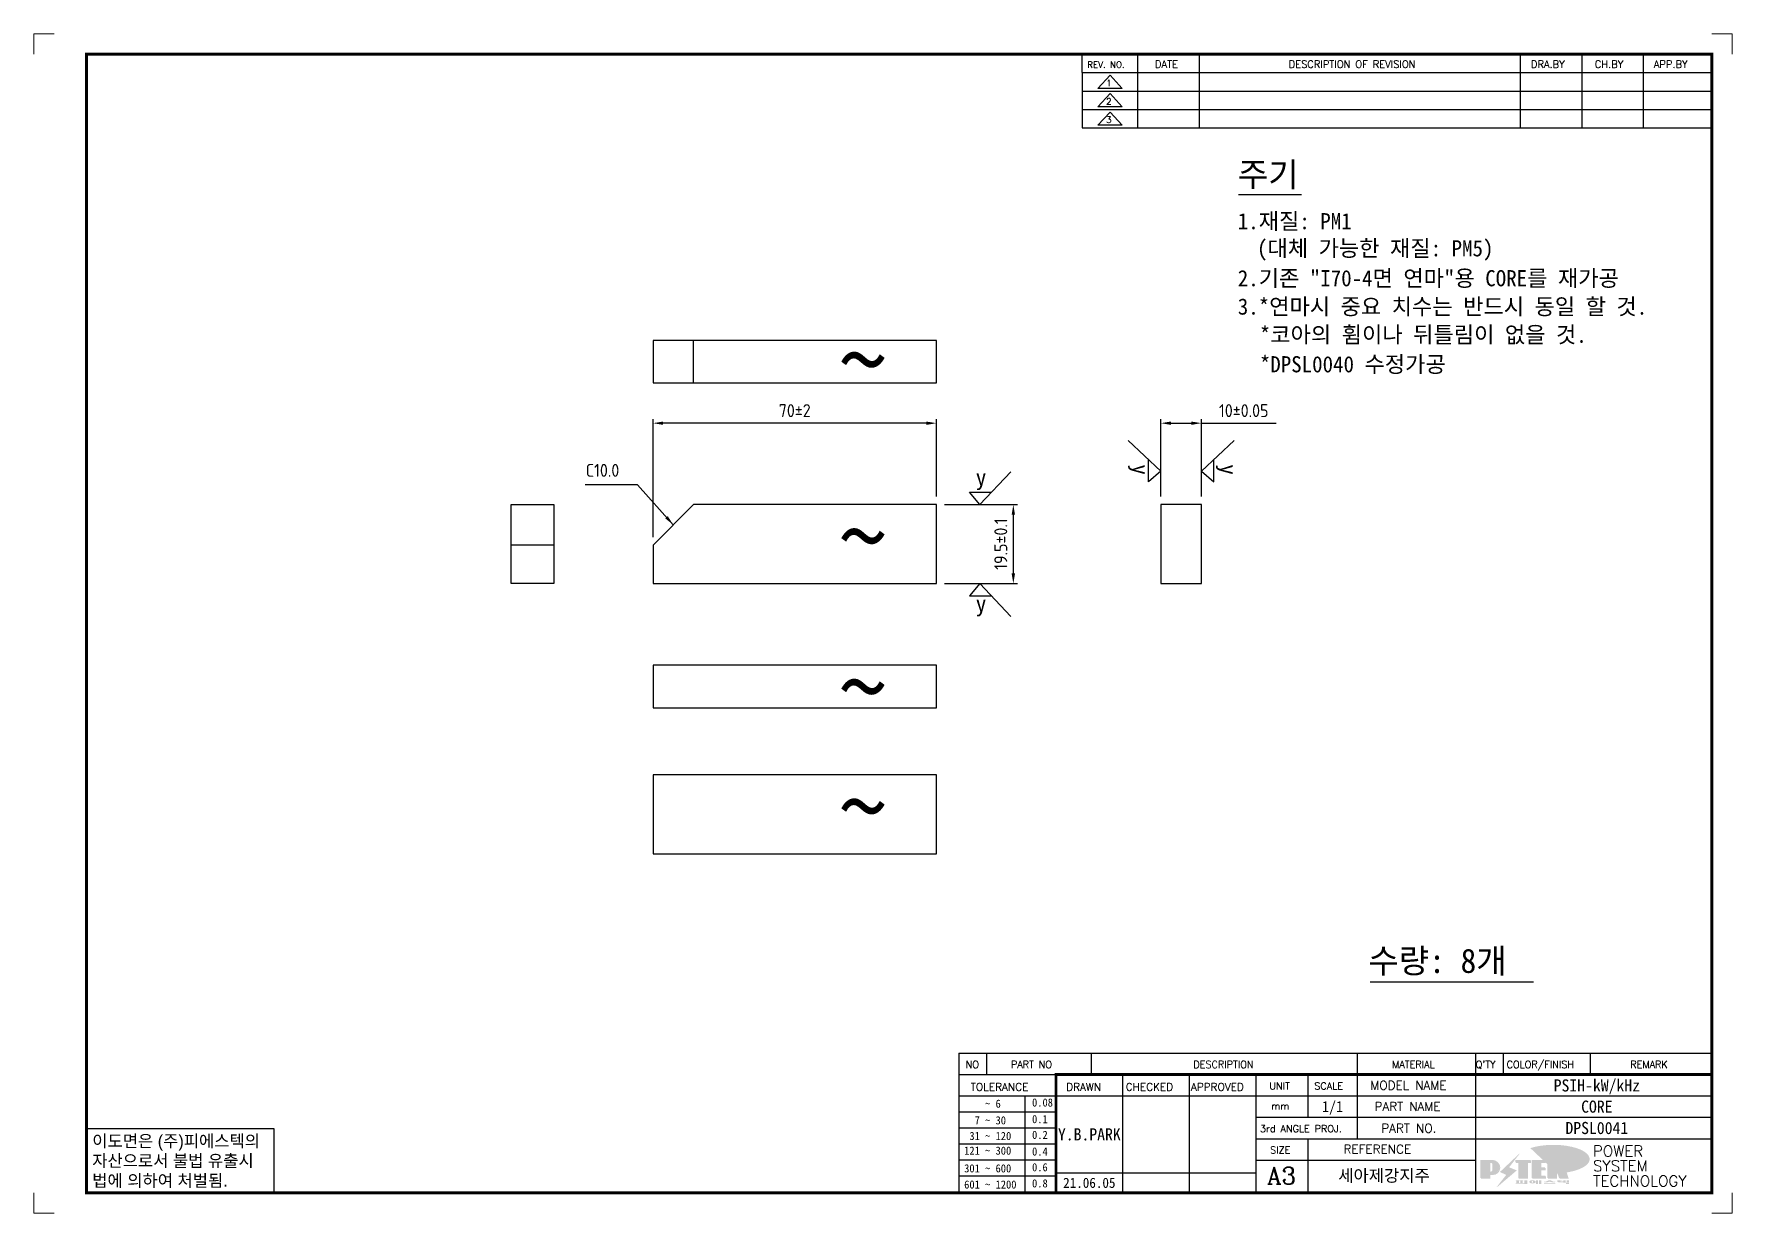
# Model space of a CAD drawing. Header units: millimetres. Extents: x 2584 to 14522, y 0 to 1456.
# Drawn here: x 8225.5 to 8645, y 0 to 291.3 of the extents above; entities that cross this region are included whole.
import ezdxf
from ezdxf.enums import TextEntityAlignment as Align

# ---------------------------------------------------------------- set-up
doc = ezdxf.new("R2010")
doc.units = ezdxf.units.MM
doc.layers.add('FORMAT-1', color=7, linetype='Continuous')
doc.layers.add('line', color=3, linetype='Continuous')
doc.styles.add('h1', font='')
doc.styles.add('HAN', font='')
doc.styles.add('RC', font='ROMANC.SHX')
doc.styles.add('ROMANT', font='romant')
doc.styles.get("Standard").update_dxf_attribs({"font": 'ISOCP.SHX', "bigfont": 'WHGTXT.SHX'})
doc.styles.get('h1').set_extended_font_data('New Gulim')
doc.styles.get('HAN').set_extended_font_data('GulimChe')
doc.dimstyles.new('PS-1', dxfattribs={"dimtxt": 3.2, "dimasz": 2.5, "dimexe": 2, "dimexo": 2.5, "dimgap": 2, "dimtad": 1, "dimtoh": 1, "dimrnd": 0.05, "dimzin": 12, "dimdsep": 46, "dimtxsty": 'Standard', "dimcen": 0, "dimclrt": 2, "dimazin": 3, "dimtfac": 1, "dimtofl": 0, "dimtmove": 0, "dimatfit": 3, "dimfxl": 0, "dimtolj": 1, "dimtzin": 0, "dimarcsym": 0})
doc.dimstyles.new('PSTEK-1', dxfattribs={"dimtxt": 3.2, "dimasz": 2.5, "dimexe": 1, "dimexo": 2, "dimgap": 1.5, "dimtad": 1, "dimtoh": 1, "dimrnd": 0.05, "dimzin": 9, "dimdsep": 46, "dimtxsty": 'Standard', "dimcen": 0, "dimclrt": 3, "dimadec": 1, "dimazin": 2, "dimtfac": 1, "dimtmove": 0, "dimatfit": 3, "dimfxl": 0, "dimtolj": 1, "dimtzin": 0, "dimarcsym": 0})

# ---------------------------------------------------------------- blocks, each defined once
blk = doc.blocks.new('re3')
at = {"color": 180}
for p, q in [((0, 0), (0, -4.55)), ((6.87, -0.64), (3.86, -3.91)), ((9.88, -3.91), (3.86, -3.91)), ((6.87, -0.64), (9.88, -3.91)), ((13.74, -4.55), (13.74, 0)), ((28.97, -4.55), (28.97, 0)), ((108.25, -4.55), (108.25, 0)), ((123.49, -4.55), (123.49, 0)), ((138.64, -4.55), (138.64, 0)), ((0, -4.55), (155.53, -4.55))]:
    blk.add_line(p, q, dxfattribs=at)
at = {"color": 2, "style": 'RC', "oblique": 15}
blk.add_attdef('REV.NO', text='', height=1.56, dxfattribs=at).set_placement((6.59, -2.56), align=Align.MIDDLE_CENTER)
blk.add_attdef('-1', text='', height=1.56, dxfattribs=at).set_placement((9.37, -1.66), align=Align.MIDDLE_LEFT)
at = {"color": 2, "style": 'HAN'}
for tag, p in [('REV.-DATE', (21.36, -2.28)), ('DRA.BY', (115.87, -2.28)), ('CH.BY', (131.07, -2.28)), ('APP.BY', (147.09, -2.28))]:
    blk.add_attdef(tag, text='', height=2.5, dxfattribs=at).set_placement(p, align=Align.MIDDLE_CENTER)
blk.add_attdef('DESCRIPTION-OF-REVISION', text='', height=2.5, dxfattribs=at).set_placement((31.61, -2.28), align=Align.MIDDLE_LEFT)
blk = doc.blocks.new('t3')
for p, q in [((0, 15.88), (46.25, 15.88)), ((0, 15.88), (0, 0)), ((46.25, 15.88), (46.25, 0)), ((0, 0), (46.25, 0))]:
    blk.add_line(p, q)
at = {"color": 1, "style": 'h1'}
for s, p in [('이도면은 (주)피에스텍의', (1.4, 11.29)), ('자산으로서 불법 유출시', (1.4, 6.41)), ('법에 의하여 처벌됨.', (1.4, 1.52))]:
    blk.add_text(s, height=3, dxfattribs=at).set_placement(p)
blk = doc.blocks.new('new LOGO')
at = {"layer": 'line'}
h = blk.add_hatch(color=1, dxfattribs=at)
h.paths.add_polyline_path([(41.5, 16.4), (54.3, 16.4, 1), (54.3, 82.9), (0, 82.9), (0, -0.1), (41.5, -0.1)])
h.paths.add_polyline_path([(41.5, 27.9), (41.5, 71.9), (43.6, 71.9, -0.414214), (54.6, 60.9), (54.6, 38.9, -0.414214), (43.6, 27.9)], flags=16)
h.paths.add_polyline_path([(214.7, 71.9), (227.5, 71.9), (227.5, 82.9), (159.7, 82.9), (159.7, 71.9), (172.5, 71.9), (172.5, -0.1), (214.7, -0.1)])
h.paths.add_polyline_path([(276, 37.4), (294.8, 37.4), (294.8, 49.1), (276, 49.1), (276, 71.9), (294.8, 71.9), (294.8, 82.9), (234.5, 82.9), (234.5, -0.1), (297, -0.1), (297, 10.9), (276, 10.9)])
h.paths.add_polyline_path([(347.2, 35.2), (359.7, -0.1), (400.5, -0.1), (379.6, 66.8), (399.7, 82.9), (380.6, 82.9), (347.2, 61.6), (347.2, 82.9), (305.5, 82.9), (305.5, -0.1), (347.2, -0.1)])
h = blk.add_hatch(color=250, dxfattribs=at)
h.paths.add_polyline_path([(44.5, 69.4), (46.6, 69.4, -0.129793), (52, 68, 0.221832), (43.6, 71.9), (41.5, 71.9), (41.5, 27.9), (43.6, 27.9, 0.02048), (44.5, 28)], flags=17)
h.paths.add_polyline_path([(44.5, 13.9), (57.3, 13.9, 0.72362), (77.1, 73.9, -0.679777), (54.3, 16.4), (41.5, 16.4), (41.5, -0.1), (3, -0.1), (3, -2.6), (44.5, -2.6)])
h.paths.add_polyline_path([(117.9, 14.2), (71.5, -44.4), (77.1, -39.6), (120.8, 15.6), (92, 28.9), (173.3, 106), (177.5, 111.4), (89.1, 27.6)])
h.paths.add_polyline_path([(162.7, 71.9), (162.7, 69.4), (172.5, 69.4), (172.5, 71.9)], flags=17)
h.paths.add_polyline_path([(217.7, 69.4), (230.5, 69.4), (230.5, 80.4), (227.5, 80.4), (227.5, 71.9), (214.7, 71.9), (214.7, -0.1), (175.5, -0.1), (175.5, -2.6), (217.7, -2.6)])
h.paths.add_polyline_path([(297.8, 46.6), (294.8, 46.6), (294.8, 37.4), (276, 37.4), (276, 10.9), (279, 10.9), (279, 34.9), (297.8, 34.9)])
h.paths.add_polyline_path([(300, 8.4), (297, 8.4), (297, -0.1), (237.5, -0.1), (237.5, -2.6), (300, -2.6)])
h.paths.add_polyline_path([(297.8, 80.4), (294.8, 80.4), (294.8, 71.9), (276, 71.9), (276, 49.1), (279, 49.1), (279, 69.4), (297.8, 69.4)])
h.paths.add_polyline_path([(350.2, 80.4), (347.2, 80.4), (347.2, 61.6), (350.2, 63.5)])
h.paths.add_polyline_path([(350.2, 26.7), (347.2, 35.2), (347.2, -0.1), (308.5, -0.1), (308.5, -2.6), (350.2, -2.6)])
h.paths.add_polyline_path([(402.7, 80.4), (396.5, 80.4), (379.6, 66.8), (400.5, -0.1), (361.8, -0.1), (362.7, -2.6), (403.5, -2.6), (382.6, 64.3)])
blk.add_hatch(color=5, dxfattribs=at).paths.add_polyline_path([(166.3, 35), (131, 49), (180.4, 112.7), (92, 28.9), (120.8, 15.6), (74.4, -43)])
h = blk.add_hatch(color=253, dxfattribs=at)
edge = h.paths.add_edge_path()
edge.add_ellipse((333.9, 86.4), major_axis=(-165.9, 0), ratio=0.39426, start_angle=111.51268, end_angle=334.46902)
edge.add_ellipse((314.1, 81.2), major_axis=(-153.7, 0), ratio=0.40699, start_angle=121.30662, end_angle=327.74369, ccw=False)
edge.add_line((394, 27.8), (394.7, 25.6))
h = blk.add_hatch(color=250, dxfattribs=at)
edge = h.paths.add_edge_path()
edge.add_ellipse((237.8, -17.6), major_axis=(-14.3, 0), ratio=0.526336, start_angle=192.2456, end_angle=269.07481)
edge.add_line((238.1, -10.1), (237.6, -10.1))
edge.add_ellipse((237.8, -17.6), major_axis=(-14.3, 0), ratio=0.526336, start_angle=270.92519, end_angle=449.07481)
edge.add_line((237.6, -25.1), (238.1, -25.1))
edge.add_ellipse((237.8, -17.6), major_axis=(-14.3, 0), ratio=0.526336, start_angle=450.92519, end_angle=527.7544)
edge.add_line((251.7, -19.2), (254.1, -19.2))
edge.add_line((254.1, -19.2), (254.1, -27.1))
edge.add_line((254.1, -27.1), (263.1, -27.1))
edge.add_line((263.1, -27.1), (263.1, -10.1))
edge.add_line((263.1, -10.1), (254.1, -10.1))
edge.add_line((254.1, -10.1), (254.1, -16))
edge.add_line((254.1, -16), (251.7, -16))
h.paths.add_polyline_path([(241, -16.4), (241, -18.7, -1), (234.4, -18.7), (234.4, -16.4, -1)], flags=16)
h.paths.add_polyline_path([(278.2, -10.1), (268.1, -10.1), (268.1, -27.1), (278.2, -27.1)])
h.paths.add_polyline_path([(310.3, -10.1), (310.3, -11.1, -0.157169), (289.3, -17.5), (294, -19.9, 0.128407), (316.3, -15.9, 0.128407), (338.6, -19.9), (343.3, -17.5, -0.157169), (322.2, -11.1), (322.2, -10.1)])
h.paths.add_polyline_path([(342.1, -25.1), (342.1, -22.3), (290.4, -22.3), (290.4, -25.1)])
h.paths.add_polyline_path([(352, -10.1), (352, -16.2, 0.414214), (354, -18.2), (378.7, -18.2), (378.7, -19.6), (390.2, -19.6), (390.2, -10.1), (378.7, -10.1), (378.7, -13.6), (374.7, -13.6), (374.7, -15.1), (378.7, -15.1), (378.7, -16.2), (364.7, -16.2), (364.7, -15.1), (371.2, -15.1), (371.2, -13.6), (364.7, -13.6), (364.7, -12.6), (374.7, -12.6), (374.7, -10.1)])
h.paths.add_polyline_path([(393.8, -10.1), (393.8, -19.6), (405, -19.6), (405, -10.1)])
h.paths.add_polyline_path([(405, -27.1), (405, -20.9), (356.8, -20.9), (356.8, -23), (391.8, -23), (391.8, -27.1)])
h.paths.add_polyline_path([(200.4, -10.1), (200.4, -22.3), (193.2, -22.3), (193.2, -12.6), (196.6, -12.6), (196.6, -10.1), (161, -10.1), (161, -12.6), (164.5, -12.6), (164.5, -22.3), (161, -22.3), (161, -25.1), (200.4, -25.1), (200.4, -27.1), (213.9, -27.1), (213.9, -10.1)])
h.paths.add_polyline_path([(182, -12.6), (175.6, -12.6), (175.6, -22.3), (182, -22.3)], flags=17)
blk = doc.blocks.new('format-3')
at = {"color": 3, "lineweight": 9}
for p, q in [((0, 286.3), (0, 291.3)), ((5, 291.3), (0, 291.3)), ((414.5, 291.3), (419.5, 291.3)), ((419.5, 286.3), (419.5, 291.3)), ((0, 5), (0, 0)), ((419.5, 5), (419.5, 0)), ((5, 0), (0, 0)), ((414.5, 0), (419.5, 0))]:
    blk.add_line(p, q, dxfattribs=at)
at = {"color": 180}
for p, q in [((258.97, 281.75), (258.97, 286.3)), ((272.71, 281.75), (272.71, 286.3)), ((287.94, 281.75), (287.94, 286.3)), ((367.22, 281.75), (367.22, 286.3)), ((382.45, 281.75), (382.45, 286.3)), ((397.61, 281.75), (397.61, 286.3)), ((258.97, 281.75), (414.5, 281.75)), ((228.5, 39.49), (228.5, 5)), ((228.5, 39.49), (414.5, 39.49)), ((235.29, 39.49), (235.29, 34.21)), ((261.24, 34.21), (261.24, 39.49)), ((326.9, 39.49), (326.9, 34.21)), ((356.11, 39.49), (356.11, 34.21)), ((362.93, 39.49), (362.93, 34.21)), ((384.48, 39.49), (384.48, 34.21)), ((228.5, 34.21), (252.48, 34.21)), ((268.96, 5), (268.96, 34.21)), ((285.45, 5), (285.45, 34.21)), ((301.94, 5), (301.94, 34.21)), ((314.72, 34.21), (314.72, 23.65)), ((326.9, 34.21), (326.9, 18.37)), ((356.11, 34.21), (356.11, 5)), ((228.5, 28.93), (252.48, 28.93)), ((244.89, 5.23), (244.89, 28.93)), ((252.48, 28.93), (414.5, 28.93)), ((228.5, 24.98), (252.48, 24.98)), ((228.5, 21.03), (252.48, 21.03)), ((301.94, 23.65), (414.5, 23.65)), ((228.5, 17.08), (252.48, 17.08)), ((301.94, 18.37), (414.5, 18.37)), ((314.72, 18.37), (314.72, 5)), ((228.5, 13.13), (252.48, 13.13)), ((301.94, 13.09), (356.11, 13.09)), ((228.5, 9.18), (252.48, 9.18)), ((252.48, 9.95), (301.94, 9.95))]:
    blk.add_line(p, q, dxfattribs=at)
at = {"const_width": 0.7}
blk.add_lwpolyline([(252.48, 5), (252.48, 34.21), (414.5, 34.21)], dxfattribs=at)
at = {"layer": 'FORMAT-1', "const_width": 0.7}
blk.add_lwpolyline([(13, 5), (13, 286.3), (414.5, 286.3), (414.5, 5)], close=True, dxfattribs=at)
blk.add_blockref('t3', (13, 5))
at = {"xscale": 0.05400000000000027, "yscale": 0.05400000000000027, "zscale": 0.05400000000000027}
blk.add_blockref('new LOGO', (357.35, 8.65), dxfattribs=at)
at = {"color": 2}
for s, height, style, p in [('REV. NO.', 1.56, 'RC', (260.23, 282.95)), ('DATE', 1.788, 'RC', (276.95, 282.94)), ('DESCRIPTION OF REVISION', 1.7875, 'RC', (309.98, 282.94)), ('DRA.BY', 1.788, 'RC', (369.83, 282.94)), ('CH.BY', 1.788, 'RC', (385.59, 282.94)), ('APP.BY', 1.788, 'RC', (400.18, 282.94)), ('COLOR/FINISH', 1.7424, 'RC', (363.8, 35.83)), ('NO', 1.742, 'RC', (230.16, 35.83)), ('PART NO', 1.742, 'RC', (241.36, 35.83)), ('DESCRIPTION', 1.7424, 'RC', (286.43, 35.83)), ('MATERIAL', 1.742, 'RC', (335.52, 35.83)), ("Q'TY", 1.742, 'RC', (356.17, 35.83)), ('REMARK', 1.742, 'RC', (394.37, 35.83)), (' TOLERANCE', 1.9, 'RC', (230.11, 30.22)), ('DRAWN', 1.9, 'RC', (255, 30.22)), ('CHECKED', 1.9, 'RC', (269.71, 30.22)), ('APPROVED', 1.9, 'RC', (285.8, 30.22)), ('UNIT', 1.742, 'RC', (305.19, 30.55)), ('SCALE', 1.742, 'RC', (316.32, 30.55)), ('MODEL NAME', 2.178, 'RC', (330.12, 30.46)), ('    ~ 6', 2, 'HAN', (229.8, 26.03)), ('0.08', 2, 'HAN', (246.57, 26.31)), ('mm', 1.742, 'RC', (305.67, 25.56)), ('PART NAME', 2.178, 'RC', (331.17, 25.24)), ('  7 ~ 30', 2, 'HAN', (229.8, 21.91)), ('0.1', 2, 'HAN', (246.57, 22.2)), ('3rd ANGLE PROJ.', 1.7424, 'RC', (302.87, 19.97)), ('PART NO.', 2.178, 'RC', (332.84, 19.85)), (' 31 ~ 120', 2, 'HAN', (229.8, 18.04)), ('0.2', 2, 'HAN', (246.57, 18.32)), ('REFERENCE', 2.178, 'RC', (323.52, 14.69)), ('121 ~ 300', 2, 'HAN', (229.8, 14.42)), ('0.4', 2, 'HAN', (246.57, 14.2)), ('SIZE', 1.742, 'RC', (305.39, 14.71)), ('301 ~ 600', 2, 'HAN', (229.8, 10.04)), ('0.6', 2, 'HAN', (246.57, 10.32)), ('601 ~ 1200', 2, 'HAN', (229.8, 6.05)), ('0.8', 2, 'HAN', (246.57, 6.33))]:
    blk.add_text(s, height=height, dxfattribs=dict(at, style=style)).set_placement(p)
at = {"style": 'ROMANT'}
for s, p in [('POWER', (385.15, 13.96)), ('SYSTEM', (385.15, 10.31)), ('TECHNOLOGY', (385.15, 6.56))]:
    blk.add_text(s, height=2.7, dxfattribs=at).set_placement(p)
at = {"color": 2, "lineweight": 25, "style": 'RC'}
blk.add_text('A3', height=4.182, dxfattribs=at).set_placement((304.61, 7.14))
at = {"style": 'HAN'}
for tag, height, p in [('MODEL-NAME', 3, (386.1, 31.53)), ('SCALE', 2.7, (320.81, 26.29)), ('PART-NAME', 3, (386.1, 26.29)), ('CH-BY', 3, (277.21, 19.44)), ('PART-NO', 3, (386.1, 21.01)), ('DRA-BY', 3, (260.72, 19.44)), ('APP-BY', 3, (293.7, 19.44)), ('DRA-DATE', 2.5, (260.72, 7.47)), ('CH-DATE', 2.5, (277.21, 7.47)), ('APP-DATE', 2.5, (293.7, 7.47)), ('관련업체', 3, (333.52, 9.26))]:
    blk.add_attdef(tag, text='', height=height, dxfattribs=at).set_placement(p, align=Align.MIDDLE_CENTER)
blk = doc.blocks.new('*D223')
at = {"color": 0, "lineweight": -2}
for p, q in [((8450.43, 175.02), (8468.44, 175.02)), ((8467.44, 158.02), (8467.44, 172.52)), ((8450.43, 155.52), (8468.44, 155.52))]:
    blk.add_line(p, q, dxfattribs=at)
at = {"color": 0}
for points in [[(8467.02, 172.52), (8467.86, 172.52), (8467.44, 175.02)], [(8467.02, 158.02), (8467.86, 158.02), (8467.44, 155.52)]]:
    blk.add_solid(points, dxfattribs=at)
at = {"layer": 'Defpoints', "color": 0}
for p in [(8448.43, 175.02), (8467.44, 175.02), (8448.43, 155.52)]:
    blk.add_point(p, dxfattribs=at)
at = {"color": 3, "insert": (8464.34, 165.27), "char_height": 3.2, "attachment_point": 5, "rotation": 90}
blk.add_mtext('\\A1;19.5%%P0.1', dxfattribs=at)
blk = doc.blocks.new('*D224')
at = {"color": 0, "lineweight": -2}
for p, q in [((8378.43, 167.02), (8378.43, 196.14)), ((8445.93, 195.14), (8380.93, 195.14)), ((8448.43, 177.02), (8448.43, 196.14))]:
    blk.add_line(p, q, dxfattribs=at)
at = {"color": 0}
for points in [[(8380.93, 195.55), (8380.93, 194.72), (8378.43, 195.14)], [(8445.93, 195.55), (8445.93, 194.72), (8448.43, 195.14)]]:
    blk.add_solid(points, dxfattribs=at)
at = {"layer": 'Defpoints', "color": 0}
for p in [(8378.43, 195.14), (8448.43, 175.02), (8378.43, 165.02)]:
    blk.add_point(p, dxfattribs=at)
at = {"color": 3, "insert": (8413.43, 198.24), "char_height": 3.2, "attachment_point": 5}
blk.add_mtext('\\A1;70%%P2', dxfattribs=at)
blk = doc.blocks.new('*D225')
at = {"color": 0, "lineweight": -2}
for p, q in [((8503.89, 177.02), (8503.89, 196.14)), ((8506.39, 195.14), (8511.39, 195.14)), ((8513.89, 177.02), (8513.89, 196.14)), ((8513.89, 195.14), (8532.33, 195.14))]:
    blk.add_line(p, q, dxfattribs=at)
at = {"color": 0}
for points in [[(8506.39, 195.55), (8506.39, 194.72), (8503.89, 195.14)], [(8511.39, 195.55), (8511.39, 194.72), (8513.89, 195.14)]]:
    blk.add_solid(points, dxfattribs=at)
at = {"layer": 'Defpoints', "color": 0}
for p in [(8513.89, 195.14), (8503.89, 175.02), (8513.89, 175.02)]:
    blk.add_point(p, dxfattribs=at)
at = {"color": 3, "insert": (8524.36, 198.24), "char_height": 3.2, "attachment_point": 5}
blk.add_mtext('\\A1;10%%P0.05', dxfattribs=at)

msp = doc.modelspace()

# ---------------------------------------------------------------- linework, layer by layer
for p, q in [((8523.059, 251.625, 0), (8538.621, 251.625, 0)), ((8503.894, 183.246, 0), (8495.79, 190.85, 0)), ((8513.894, 183.246, 0), (8521.997, 190.85, 0)), ((8500.827, 180.679, 0), (8500.827, 186.124, 0)), ((8516.961, 180.679, 0), (8516.961, 186.124, 0)), ((8459.188, 175.016, 0), (8466.792, 183.12, 0)), ((8503.894, 183.246, 0), (8500.827, 180.679, 0)), ((8513.894, 183.246, 0), (8516.961, 180.679, 0)), ((8459.188, 175.016, 0), (8456.621, 178.083, 0)), ((8456.621, 178.083, 0), (8462.066, 178.083, 0)), ((8459.188, 155.516, 0), (8456.621, 152.449, 0)), ((8459.188, 155.516, 0), (8466.792, 147.412, 0)), ((8456.621, 152.449, 0), (8462.066, 152.449, 0)), ((8555.58, 57.095, 0), (8595.959, 57.095, 0))]:
    msp.add_line(p, q)
at = {"color": 3}
for p, q in [((8388.435, 205.077, 0), (8388.435, 215.577, 0)), ((8353.893, 165.016, 0), (8343.393, 165.016, 0))]:
    msp.add_line(p, q, dxfattribs=at)
at = {"color": 3, "elevation": 0}
for points in [[(8378.435, 205.077), (8448.435, 205.077), (8448.435, 215.577), (8378.435, 215.577)], [(8353.893, 155.516), (8343.393, 155.516), (8343.393, 175.016), (8353.893, 175.016)], [(8378.435, 155.516), (8448.435, 155.516), (8448.435, 175.016), (8388.435, 175.016), (8378.435, 165.016)], [(8503.894, 155.516), (8513.894, 155.516), (8513.894, 175.016), (8503.894, 175.016)], [(8378.435, 124.817), (8448.435, 124.817), (8448.435, 135.317), (8378.435, 135.317)], [(8378.435, 88.767), (8448.435, 88.767), (8448.435, 108.267), (8378.435, 108.267)]]:
    msp.add_lwpolyline(points, close=True, dxfattribs=at)

# ---------------------------------------------------------------- block references
msp.add_blockref('format-3', (8225.491, 0, 0)).add_auto_attribs({'DRA-DATE': '21.06.05', 'DRA-BY': 'Y.B.PARK', 'MODEL-NAME': 'PSIH-kW/kHz', 'PART-NAME': 'CORE', 'PART-NO': 'DPSL0041', 'SCALE': '1/1', '관련업체': '세아제강지주'})
ref = msp.add_blockref('re3', (8484.457, 281.75, 0))
ref.add_attrib('REV.NO', '1', dxfattribs={"color": 2, "height": 1.56, "style": 'RC'}).set_placement((8491.045, 279.193, 0), align=Align.MIDDLE_CENTER)
ref = msp.add_blockref('re3', (8484.457, 277.2, 0))
ref.add_attrib('REV.NO', '2', dxfattribs={"color": 2, "height": 1.56, "style": 'RC'}).set_placement((8491.045, 274.643, 0), align=Align.MIDDLE_CENTER)
ref = msp.add_blockref('re3', (8484.457, 272.65, 0))
ref.add_attrib('REV.NO', '3', dxfattribs={"color": 2, "height": 1.56, "style": 'RC'}).set_placement((8491.045, 270.093, 0), align=Align.MIDDLE_CENTER)

# ---------------------------------------------------------------- texts
at = {"color": 3, "style": 'HAN'}
for s, height, p in [('주기', 6, (8522.888, 253.59, 0)), ('1.재질: PM1', 4, (8522.888, 243.045, 0)), ('(대체 가능한 재질: PM5)', 4, (8527.645, 236.355, 0)), ('2.기존 "I70-4면 연마"용 CORE를 재가공', 4, (8522.888, 228.958, 0)), ('3.*연마시 중요 치수는 반드시 동일 할 것.', 4, (8522.888, 221.958, 0)), ('*코아의 휨이나 뒤틀림이 없을 것.', 4, (8528.331, 215.017, 0)), ('~', 18, (8424.476, 201.785, 0)), ('y', 4, (8458.165, 179.777, 0)), ('~', 18, (8424.476, 158.186, 0)), ('y', 4, (8458.165, 148.575, 0)), ('~', 18, (8424.476, 120.989, 0)), ('~', 18, (8424.476, 91.437, 0)), ('수량: 8개', 6, (8555.115, 59.318, 0))]:
    msp.add_text(s, height=height, dxfattribs=at).set_placement(p)
at = {"color": 1, "style": 'HAN'}
msp.add_text('*DPSL0040 수정가공', height=4, dxfattribs=at).set_placement((8528.331, 207.697, 0))
at = {"color": 3, "style": 'HAN'}
for p in [(8496.952, 184.973, 0), (8518.654, 184.973, 0)]:
    msp.add_text('y', height=4, rotation=270, dxfattribs=at).set_placement(p)
at = {"color": 2, "insert": (8370.094, 181.884, 0), "char_height": 3.2, "attachment_point": 9}
msp.add_mtext('C10.0', dxfattribs=at)

# ---------------------------------------------------------------- dimensions: what is measured, and where the dimension line sits
dim = msp.add_linear_dim(base=(8378.435, 195.137, 0), p1=(8448.435, 175.016, 0), p2=(8378.435, 165.016, 0), text='<>%%P2', dimstyle='PSTEK-1')
dim.commit()
dim.dimension.update_dxf_attribs({"geometry": '*D224', "text_midpoint": (8413.435, 195.137, 0), "dimtype": 160})
dim = msp.add_linear_dim(base=(8513.894, 195.137, 0), p1=(8503.894, 175.016, 0), p2=(8513.894, 175.016, 0), text='<>%%P0.05', dimstyle='PSTEK-1')
dim.commit()
dim.dimension.update_dxf_attribs({"geometry": '*D225', "text_midpoint": (8524.36, 198.237, 0)})
dim = msp.add_linear_dim(base=(8467.44, 175.016, 0), p1=(8448.435, 155.516, 0), p2=(8448.435, 175.016, 0), angle=90, text='<>%%P0.1', dimstyle='PSTEK-1')
dim.commit()
dim.dimension.update_dxf_attribs({"geometry": '*D223', "text_midpoint": (8464.34, 165.266, 0)})

# ---------------------------------------------------------------- leaders
at = {"annotation_type": 0, "has_hookline": 1, "hookline_direction": 1, "text_width": 8.472}
msp.add_leader([(8383.435, 170.016, 0), (8374.594, 179.884, 0), (8372.094, 179.884, 0)], dimstyle='PS-1', override={"dimgap": 2, "dimtad": 1, "dimarcsym": 1}, dxfattribs=at)

doc.saveas('drawing.dxf')
